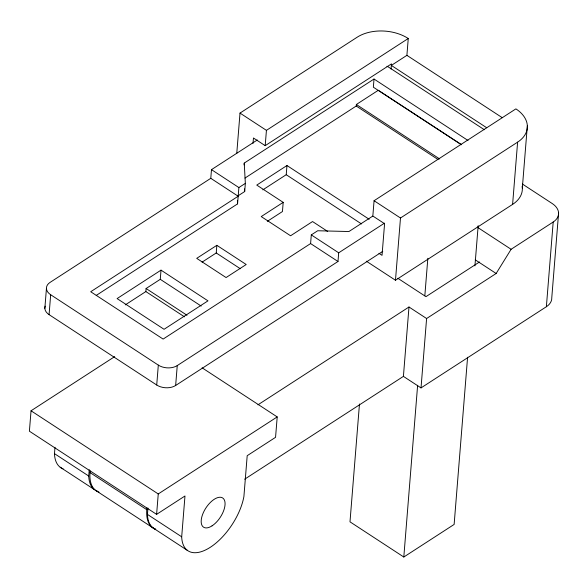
<?xml version="1.0" encoding="UTF-8"?>
<svg xmlns="http://www.w3.org/2000/svg" width="588" height="588" viewBox="0 0 588 588"><rect width="100%" height="100%" fill="white"/><g stroke="black" fill="none" stroke-linecap="round" stroke-linejoin="round"><path stroke-width="0.88" d="M114.689 356.615L31.039 410.791L29.4 431.195L156.606 514.36L184.977 495.985L181.692 536.8A45.996 22.594 -56.8 0 0 210.335 547.266A45.996 22.594 -56.8 0 0 243.91 496.507L247.195 455.693L275.559 437.325L277.205 416.914L202.103 367.823M44.842 308.377L46.437 288.48M382.759 251.355L175.65 385.478A13.421 8.68 4.6 0 1 156.717 385.008L49.076 314.639L50.678 294.742A13.421 8.68 4.6 0 1 50.046 282.416L210.783 178.318L211.482 169.645L257.287 139.988M63.085 468.79A45.996 22.594 -56.8 0 1 54.478 453.642L54.993 447.292M97.336 491.178A45.996 22.594 -56.8 0 1 88.729 476.03L89.244 469.68M125.259 304.9L145.846 291.567L146.096 288.51L160.274 279.322L161.016 270.142L207.983 300.85L164.067 329.295L117.093 298.586L161.016 270.142M156.717 385.008L158.319 365.111L50.678 294.742M155.283 529.251A45.996 22.594 -56.8 0 1 147.441 514.412L147.956 508.061M156.606 514.36L158.253 493.949L277.205 416.914M175.65 385.478L177.253 365.582L337.997 261.484L338.695 252.811L384.493 223.153M202.066 262.145L216.237 252.972L216.847 245.321L246.203 264.512L226.079 277.551L196.715 258.353L216.847 245.321M236.766 153.358L240.007 113.087L357.129 37.235A36.243 23.439 4.6 0 1 408.256 38.507L406.903 55.345L391.351 65.415L486.688 127.743M96.241 295.411L237.567 203.882L238.882 187.557L245.35 183.368L244.24 163.082L374.019 79.035L468.019 140.488M244.094 164.89L244.24 163.082M238.228 195.723L244.696 191.534L245.35 183.368M253.016 143.406L253.457 137.989L265.195 145.662L391.468 63.886L391.057 69.068M265.195 145.662L266.43 130.36L408.256 38.507M369.161 219.265L286.966 165.529L256.765 185.088L283.188 202.36L282.453 211.54L267.305 221.345M262.821 189.865L286.224 174.717L286.966 165.529M210.783 178.318L238.184 196.23L90.714 291.736L163.119 339.078L310.596 243.572L311.295 234.899L317.696 230.753L348.941 231.525L372.748 216.112M244.961 178.083L356.232 106.024L356.357 104.495L378.319 90.273L461.617 144.736M374.019 79.035L373.358 87.2L461.249 144.655M366.302 261.168L395.481 280.241L512.604 204.389L517.609 142.149A36.243 23.439 4.6 0 0 515.896 108.876L374.071 200.729L372.836 216.031L384.581 223.705L382.031 255.339L378.966 253.332M359.474 403.985L349.992 521.835L403.809 557.02L454.134 524.43L467.585 357.247M395.481 280.241L400.487 218.001L517.609 142.149M403.412 376.386L408.991 307.002L426.601 318.52L421.023 387.904L403.412 376.386L244.659 479.198M403.809 557.02L417.627 385.272M424.83 295.742L427.844 258.286M474.935 265.894L478.169 225.696M522.335 188.02L527.34 125.773M421.023 387.904L546.377 306.723L553.19 222.029A20.132 13.024 4.6 0 0 552.242 203.551L522.453 184.073M558.6 212.937L551.787 297.624A20.132 13.024 4.6 0 1 546.377 306.723M426.601 318.52L496.147 273.486L511.104 249.29L553.19 222.029M283.188 202.36L261.226 216.582L290.582 235.773L312.544 221.551L327.641 231.422M257.948 404.823L408.991 307.002M479.477 261.991L425.947 296.661L397.841 278.286M406.903 55.345L502.24 117.673M484.358 129.735L389.021 67.407A13.421 8.68 4.6 0 0 386.933 66.275M356.357 104.495L439.662 158.958M356.232 106.024L438.009 159.488M477.375 227.24L511.104 249.29M475.222 259.808L496.147 273.486M240.007 113.087L266.43 130.36M374.071 200.729L400.487 218.001M286.224 174.717L361.51 223.932M211.482 169.645L238.882 187.557M311.295 234.899L338.695 252.811M310.596 243.572L337.997 261.484M216.237 252.972L240.323 268.716M160.274 279.322L201.184 306.069M146.096 288.51L186.999 315.256M145.846 291.567L184.485 316.829M31.039 410.791L158.253 493.949M90.037 472.59L146.794 509.693M54.478 453.642L88.729 476.03M147.441 514.412L181.692 536.8M60.204 467.24L94.455 489.628M96.02 490.642L152.777 527.745M153.167 528.009L187.418 550.405M244.549 188.888L244.696 191.534M237.39 200.346L237.567 203.882M49.076 314.639A13.421 8.68 4.6 0 1 45.18 306.135M177.253 365.582A13.421 8.68 4.6 0 1 158.319 365.111M98.968 492.082A45.996 22.594 -56.8 0 1 90.207 470.885M155.724 529.185A45.996 22.594 -56.8 0 1 146.963 507.988M522.144 186.264A36.243 23.439 4.6 0 1 512.604 204.389M212.062 525.841A17.449 8.57 -56.8 0 0 223.962 499.271A17.449 8.57 -56.8 0 0 203.36 512.611A17.449 8.57 -56.8 0 0 212.062 525.841"/></g></svg>
